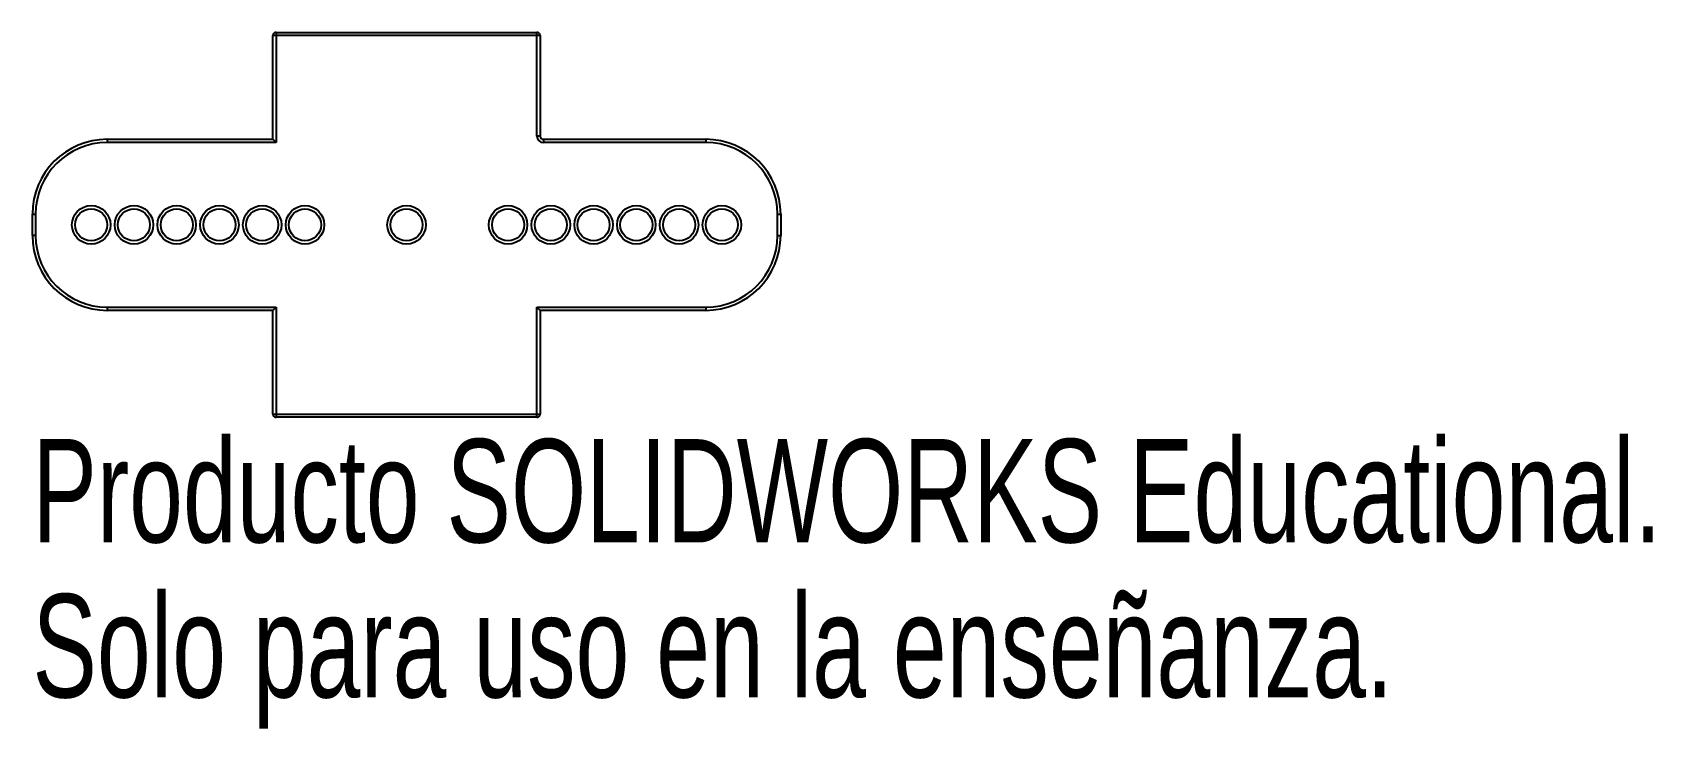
# Model space of a CAD drawing. Header units: millimetres. Extents: x -17.5 to 58.3, y -23.6 to 9.
import ezdxf

# ---------------------------------------------------------------- set-up
doc = ezdxf.new("R2010")
doc.units = ezdxf.units.MM
doc.styles.add('SLDTEXTSTYLE0', font='TXT', dxfattribs={"width": 0.7})

msp = doc.modelspace()

# ---------------------------------------------------------------- linework, layer by layer
at = {"color": 7, "linetype": 'Continuous', "lineweight": 25}
for p, q in [((6.25, 8.85), (-6.25, 8.85)), ((-6.25, 4), (-6.25, 8.85)), ((-6.1, 9), (-6.1, 3.85)), ((-6.1, 9), (6.1, 9)), ((6.1, 4.15), (6.1, 9)), ((6.25, 8.85), (6.25, 4.15)), ((-14, 4), (-14, 3.85)), ((-14, 4), (-6.25, 4)), ((-6.1, 3.85), (-14, 3.85)), ((-6.25, 4), (-6.1, 3.85)), ((6.25, 4.15), (6.1, 4.15)), ((6.4, 4), (6.4, 3.85)), ((6.4, 4), (14, 4)), ((14, 3.85), (6.4, 3.85)), ((14, 4), (14, 3.85)), ((-17.5, 0.5), (-17.35, 0.5)), ((-17.5, -0.5), (-17.5, 0.5)), ((-17.35, 0.5), (-17.35, -0.5)), ((17.35, -0.5), (17.35, 0.5)), ((17.35, 0.5), (17.5, 0.5)), ((17.5, 0.5), (17.5, -0.5)), ((-17.35, -0.5), (-17.5, -0.5)), ((17.35, -0.5), (17.5, -0.5)), ((-14, -3.85), (-6.1, -3.85)), ((-14, -3.85), (-14, -4)), ((-6.25, -4), (-14, -4)), ((-6.1, -3.85), (-6.25, -4)), ((-6.25, -8.85), (-6.25, -4)), ((-6.1, -3.85), (-6.1, -9)), ((6.1, -9), (6.1, -3.85)), ((6.1, -3.85), (14, -3.85)), ((6.1, -3.85), (6.25, -4)), ((6.25, -4), (6.25, -8.85)), ((14, -4), (6.25, -4)), ((14, -3.85), (14, -4)), ((-6.25, -8.85), (6.25, -8.85)), ((6.1, -9), (-6.1, -9))]:
    msp.add_line(p, q, dxfattribs=at)
for centre, radius in [((-14.75, 0), 0.9), ((-12.75, 0), 0.9), ((-10.75, 0), 0.9), ((-8.75, 0), 0.9), ((-6.75, 0), 0.9), ((-4.75, 0), 0.9), ((0, 0), 0.9), ((4.75, 0), 0.9), ((6.75, 0), 0.9), ((8.75, 0), 0.9), ((10.75, 0), 0.9), ((12.75, 0), 0.9), ((14.75, 0), 0.9), ((-14.75, 0), 0.75), ((-12.75, 0), 0.75), ((-10.75, 0), 0.75), ((-8.75, 0), 0.75), ((-6.75, 0), 0.75), ((-4.75, 0), 0.75), ((0, 0), 0.75), ((4.75, 0), 0.75), ((6.75, 0), 0.75), ((8.75, 0), 0.75), ((10.75, 0), 0.75), ((12.75, 0), 0.75), ((14.75, 0), 0.75)]:
    msp.add_circle(centre, radius, dxfattribs=at)
for centre, radius, start, end in [((-6.1, 8.85), 0.15, 90, 180), ((6.1, 8.85), 0.15, 0, 90), ((-14, 0.5), 3.5, 90, 180), ((-14, 0.5), 3.35, 90, 180), ((6.4, 4.15), 0.3, 180, 270), ((6.4, 4.15), 0.15, 180, 270), ((14, 0.5), 3.5, 0, 90), ((14, 0.5), 3.35, 0, 90), ((-14, -0.5), 3.5, 180, 270), ((-14, -0.5), 3.35, 180, 270), ((14, -0.5), 3.35, 270, 0), ((14, -0.5), 3.5, 270, 0), ((-6.1, -8.85), 0.15, 180, 270), ((6.1, -8.85), 0.15, 270, 0)]:
    msp.add_arc(centre, radius, start, end, dxfattribs=at)

# ---------------------------------------------------------------- texts
at = {"color": 7, "linetype": 'Continuous', "char_height": 4.83362, "attachment_point": 1, "style": 'SLDTEXTSTYLE0'}
for s, insert in [('Producto SOLIDWORKS Educational.', (-17.5, -10.02)), ('Solo para uso en la enseñanza.', (-17.5, -17.27))]:
    msp.add_mtext(s, dxfattribs=dict(at, insert=insert))

doc.saveas('drawing.dxf')
